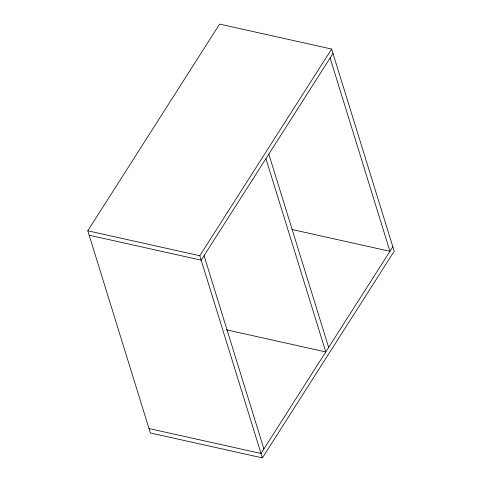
<?xml version="1.0" encoding="UTF-8"?>
<svg xmlns="http://www.w3.org/2000/svg" width="482" height="482" viewBox="0 0 482 482"><rect width="100%" height="100%" fill="white"/><g stroke="black" fill="none" stroke-linecap="round" stroke-linejoin="round"><path stroke-width="0.72" d="M87.79 230.794L219.617 24.1L331.628 49.044L394.21 251.206L262.383 457.9L150.372 432.957L87.79 230.794L199.807 255.737L262.383 457.9M199.807 255.737L331.628 49.044M332.996 53.466L201.175 260.16L89.164 235.216M392.836 246.784L261.015 453.478L149.004 428.534M291.851 229.456L389.956 251.303L330.116 57.985M226.456 329.821L325.772 351.938L265.931 158.62M268.817 154.101L328.658 347.414M204.055 255.641L263.901 448.959"/></g></svg>
